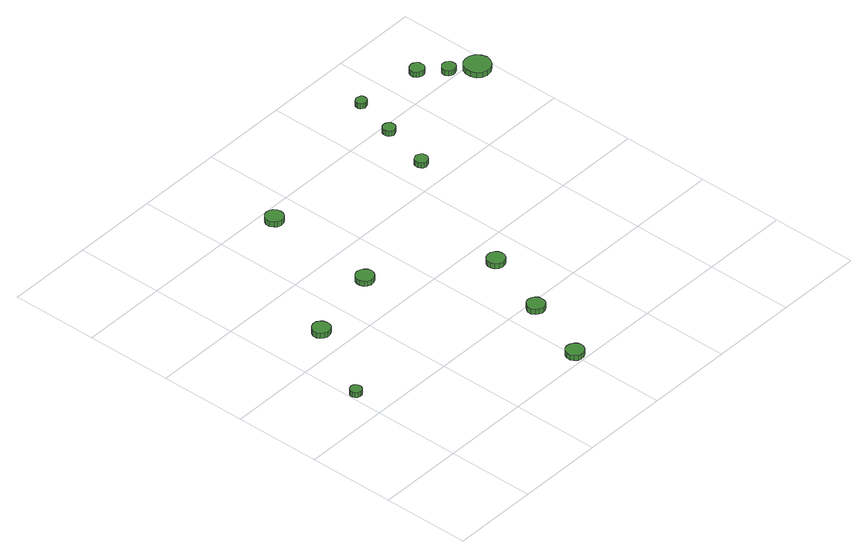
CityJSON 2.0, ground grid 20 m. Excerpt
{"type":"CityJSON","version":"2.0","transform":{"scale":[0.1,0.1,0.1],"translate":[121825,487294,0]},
"CityObjects":{
"tree1":{"type":"SolitaryVegetationObject","attributes":{"function":"something"},"geometry":[{"type":"MultiSurface","lod":"1","boundaries":[[[0,1,2,3,4,5,6,7,8,9,10,11,12,13,14]],[[15,16,17,18,19,20,21,22,23,24,25,26,27,28,29]],[[0,29,28,1]],[[1,28,27,2]],[[2,27,26,3]],[[3,26,25,4]],[[4,25,24,5]],[[5,24,23,6]],[[6,23,22,7]],[[7,22,21,8]],[[8,21,20,9]],[[9,20,19,10]],[[10,19,18,11]],[[11,18,17,12]],[[12,17,16,13]],[[13,16,15,14]],[[14,15,29,0]]]}]},
"tree2":{"type":"SolitaryVegetationObject","attributes":{"function":"something"},"geometry":[{"type":"MultiSurface","lod":"1","boundaries":[[[30,31,32,33,34,35,36,37,38,39,40,41,42,43,44]],[[45,46,47,48,49,50,51,52,53,54,55,56,57,58,59]],[[30,59,58,31]],[[31,58,57,32]],[[32,57,56,33]],[[33,56,55,34]],[[34,55,54,35]],[[35,54,53,36]],[[36,53,52,37]],[[37,52,51,38]],[[38,51,50,39]],[[39,50,49,40]],[[40,49,48,41]],[[41,48,47,42]],[[42,47,46,43]],[[43,46,45,44]],[[44,45,59,30]]]}]},
"tree3":{"type":"SolitaryVegetationObject","attributes":{"function":"something"},"geometry":[{"type":"MultiSurface","lod":"1","boundaries":[[[60,61,62,63,64,65,66,67,68,69,70,71,72,73,74]],[[75,76,77,78,79,80,81,82,83,84,85,86,87,88,89]],[[60,89,88,61]],[[61,88,87,62]],[[62,87,86,63]],[[63,86,85,64]],[[64,85,84,65]],[[65,84,83,66]],[[66,83,82,67]],[[67,82,81,68]],[[68,81,80,69]],[[69,80,79,70]],[[70,79,78,71]],[[71,78,77,72]],[[72,77,76,73]],[[73,76,75,74]],[[74,75,89,60]]]}]},
"tree4":{"type":"SolitaryVegetationObject","attributes":{"function":"something"},"geometry":[{"type":"MultiSurface","lod":"1","boundaries":[[[90,91,92,93,94,95,96,97,98,99,100,101,102,103,104]],[[105,106,107,108,109,110,111,112,113,114,115,116,117,118,119]],[[90,119,118,91]],[[91,118,117,92]],[[92,117,116,93]],[[93,116,115,94]],[[94,115,114,95]],[[95,114,113,96]],[[96,113,112,97]],[[97,112,111,98]],[[98,111,110,99]],[[99,110,109,100]],[[100,109,108,101]],[[101,108,107,102]],[[102,107,106,103]],[[103,106,105,104]],[[104,105,119,90]]]}]},
"tree5":{"type":"SolitaryVegetationObject","attributes":{"function":"something"},"geometry":[{"type":"MultiSurface","lod":"1","boundaries":[[[120,121,122,123,124,125,126,127,128,129,130,131,132,133,134]],[[135,136,137,138,139,140,141,142,143,144,145,146,147,148,149]],[[120,149,148,121]],[[121,148,147,122]],[[122,147,146,123]],[[123,146,145,124]],[[124,145,144,125]],[[125,144,143,126]],[[126,143,142,127]],[[127,142,141,128]],[[128,141,140,129]],[[129,140,139,130]],[[130,139,138,131]],[[131,138,137,132]],[[132,137,136,133]],[[133,136,135,134]],[[134,135,149,120]]]}]},
"tree6":{"type":"SolitaryVegetationObject","attributes":{"function":"something"},"geometry":[{"type":"MultiSurface","lod":"1","boundaries":[[[150,151,152,153,154,155,156,157,158,159,160,161,162,163,164]],[[165,166,167,168,169,170,171,172,173,174,175,176,177,178,179]],[[150,179,178,151]],[[151,178,177,152]],[[152,177,176,153]],[[153,176,175,154]],[[154,175,174,155]],[[155,174,173,156]],[[156,173,172,157]],[[157,172,171,158]],[[158,171,170,159]],[[159,170,169,160]],[[160,169,168,161]],[[161,168,167,162]],[[162,167,166,163]],[[163,166,165,164]],[[164,165,179,150]]]}]},
"tree7":{"type":"SolitaryVegetationObject","attributes":{"function":"something"},"geometry":[{"type":"MultiSurface","lod":"1","boundaries":[[[180,181,182,183,184,185,186,187,188,189,190,191,192,193,194]],[[195,196,197,198,199,200,201,202,203,204,205,206,207,208,209]],[[180,209,208,181]],[[181,208,207,182]],[[182,207,206,183]],[[183,206,205,184]],[[184,205,204,185]],[[185,204,203,186]],[[186,203,202,187]],[[187,202,201,188]],[[188,201,200,189]],[[189,200,199,190]],[[190,199,198,191]],[[191,198,197,192]],[[192,197,196,193]],[[193,196,195,194]],[[194,195,209,180]]]}]},
"tree8":{"type":"SolitaryVegetationObject","attributes":{"function":"something"},"geometry":[{"type":"MultiSurface","lod":"1","boundaries":[[[210,211,212,213,214,215,216,217,218,219,220,221,222,223,224]],[[225,226,227,228,229,230,231,232,233,234,235,236,237,238,239]],[[210,239,238,211]],[[211,238,237,212]],[[212,237,236,213]],[[213,236,235,214]],[[214,235,234,215]],[[215,234,233,216]],[[216,233,232,217]],[[217,232,231,218]],[[218,231,230,219]],[[219,230,229,220]],[[220,229,228,221]],[[221,228,227,222]],[[222,227,226,223]],[[223,226,225,224]],[[224,225,239,210]]]}]},
"tree9":{"type":"SolitaryVegetationObject","attributes":{"function":"something"},"geometry":[{"type":"MultiSurface","lod":"1","boundaries":[[[240,241,242,243,244,245,246,247,248,249,250,251,252,253,254]],[[255,256,257,258,259,260,261,262,263,264,265,266,267,268,269]],[[240,269,268,241]],[[241,268,267,242]],[[242,267,266,243]],[[243,266,265,244]],[[244,265,264,245]],[[245,264,263,246]],[[246,263,262,247]],[[247,262,261,248]],[[248,261,260,249]],[[249,260,259,250]],[[250,259,258,251]],[[251,258,257,252]],[[252,257,256,253]],[[253,256,255,254]],[[254,255,269,240]]]}]},
"tree10":{"type":"SolitaryVegetationObject","attributes":{"function":"something"},"geometry":[{"type":"MultiSurface","lod":"1","boundaries":[[[270,271,272,273,274,275,276,277,278,279,280,281,282,283,284]],[[285,286,287,288,289,290,291,292,293,294,295,296,297,298,299]],[[270,299,298,271]],[[271,298,297,272]],[[272,297,296,273]],[[273,296,295,274]],[[274,295,294,275]],[[275,294,293,276]],[[276,293,292,277]],[[277,292,291,278]],[[278,291,290,279]],[[279,290,289,280]],[[280,289,288,281]],[[281,288,287,282]],[[282,287,286,283]],[[283,286,285,284]],[[284,285,299,270]]]}]},
"tree11":{"type":"SolitaryVegetationObject","attributes":{"function":"something"},"geometry":[{"type":"MultiSurface","lod":"1","boundaries":[[[300,301,302,303,304,305,306,307,308,309,310,311,312,313,314]],[[315,316,317,318,319,320,321,322,323,324,325,326,327,328,329]],[[300,329,328,301]],[[301,328,327,302]],[[302,327,326,303]],[[303,326,325,304]],[[304,325,324,305]],[[305,324,323,306]],[[306,323,322,307]],[[307,322,321,308]],[[308,321,320,309]],[[309,320,319,310]],[[310,319,318,311]],[[311,318,317,312]],[[312,317,316,313]],[[313,316,315,314]],[[314,315,329,300]]]}]},
"tree12":{"type":"SolitaryVegetationObject","attributes":{"function":"something"},"geometry":[{"type":"MultiSurface","lod":"1","boundaries":[[[330,331,332,333,334,335,336,337,338,339,340,341,342,343,344]],[[345,346,347,348,349,350,351,352,353,354,355,356,357,358,359]],[[330,359,358,331]],[[331,358,357,332]],[[332,357,356,333]],[[333,356,355,334]],[[334,355,354,335]],[[335,354,353,336]],[[336,353,352,337]],[[337,352,351,338]],[[338,351,350,339]],[[339,350,349,340]],[[340,349,348,341]],[[341,348,347,342]],[[342,347,346,343]],[[343,346,345,344]],[[344,345,359,330]]]}]},
"tree13":{"type":"SolitaryVegetationObject","attributes":{"function":"something"},"geometry":[{"type":"MultiSurface","lod":"1","boundaries":[[[360,361,362,363,364,365,366,367,368,369,370,371,372,373,374]],[[375,376,377,378,379,380,381,382,383,384,385,386,387,388,389]],[[360,389,388,361]],[[361,388,387,362]],[[362,387,386,363]],[[363,386,385,364]],[[364,385,384,365]],[[365,384,383,366]],[[366,383,382,367]],[[367,382,381,368]],[[368,381,380,369]],[[369,380,379,370]],[[370,379,378,371]],[[371,378,377,372]],[[372,377,376,373]],[[373,376,375,374]],[[374,375,389,360]]]}]}
},
"vertices":[
[28,276,19],[27,281,19],[24,286,19],[19,289,19],[14,289,19],[8,287,19],[4,284,19],[2,279,19],[2,273,19],[4,268,19],[8,264,19],[14,262,19],[19,263,19],[24,266,19],[27,270,19],[27,270,6],[24,266,6],[19,263,6],[14,262,6],[8,264,6],[4,268,6],[2,273,6],[2,279,6],[4,284,6],[8,287,6],[14,289,6],[19,289,6],[24,286,6],[27,281,6],[28,276,6],
[137,458,21],[135,466,21],[130,473,21],[123,477,21],[114,478,21],[106,475,21],[100,470,21],[96,462,21],[96,453,21],[100,446,21],[106,440,21],[114,437,21],[123,438,21],[130,442,21],[135,449,21],[135,449,8],[130,442,8],[123,438,8],[114,437,8],[106,440,8],[100,446,8],[96,453,8],[96,462,8],[100,470,8],[106,475,8],[114,478,8],[123,477,8],[130,473,8],[135,466,8],[137,458,8],
[423,23,20],[421,31,20],[416,38,20],[408,42,20],[400,43,20],[392,41,20],[386,35,20],[382,27,20],[382,19,20],[386,11,20],[392,5,20],[400,3,20],[408,3,20],[416,8,20],[421,15,20],[421,15,7],[416,8,7],[408,3,7],[400,3,7],[392,5,7],[386,11,7],[382,19,7],[382,27,7],[386,35,7],[392,41,7],[400,43,7],[408,42,7],[416,38,7],[421,31,7],[423,23,7],
[323,502,20],[321,510,20],[316,517,20],[309,521,20],[300,522,20],[292,520,20],[286,514,20],[283,506,20],[283,498,20],[286,490,20],[292,484,20],[300,482,20],[309,483,20],[316,487,20],[321,494,20],[321,494,7],[316,487,7],[309,483,7],[300,482,7],[292,484,7],[286,490,7],[283,498,7],[283,506,7],[286,514,7],[292,520,7],[300,522,7],[309,521,7],[316,517,7],[321,510,7],[323,502,7],
[481,179,21],[480,188,21],[475,195,21],[467,199,21],[459,200,21],[451,197,21],[445,191,21],[441,184,21],[441,175,21],[445,167,21],[451,162,21],[459,159,21],[467,160,21],[475,164,21],[480,171,21],[480,171,8],[475,164,8],[467,160,8],[459,159,8],[451,162,8],[445,167,8],[441,175,8],[441,184,8],[445,191,8],[451,197,8],[459,200,8],[467,199,8],[475,195,8],[480,188,8],[481,179,8],
[346,766,21],[344,774,21],[339,781,21],[332,785,21],[323,786,21],[315,784,21],[309,778,21],[305,770,21],[305,761,21],[309,753,21],[315,748,21],[323,745,21],[332,746,21],[339,750,21],[344,757,21],[344,757,8],[339,750,8],[332,746,8],[323,745,8],[315,748,8],[309,753,8],[305,761,8],[305,770,8],[309,778,8],[315,784,8],[323,786,8],[332,785,8],[339,781,8],[344,774,8],[346,766,8],
[540,338,20],[539,346,20],[534,353,20],[526,358,20],[518,358,20],[510,356,20],[503,350,20],[500,342,20],[500,334,20],[503,326,20],[510,320,20],[518,318,20],[526,319,20],[534,323,20],[539,330,20],[539,330,7],[534,323,7],[526,319,7],[518,318,7],[510,320,7],[503,326,7],[500,334,7],[500,342,7],[503,350,7],[510,356,7],[518,358,7],[526,358,7],[534,353,7],[539,346,7],[540,338,7],
[677,663,20],[676,669,20],[672,674,20],[667,677,20],[661,678,20],[655,676,20],[650,672,20],[648,666,20],[648,660,20],[650,654,20],[655,650,20],[661,648,20],[667,649,20],[672,652,20],[676,657,20],[676,657,7],[672,652,7],[667,649,7],[661,648,7],[655,650,7],[650,654,7],[648,660,7],[648,666,7],[650,672,7],[655,676,7],[661,678,7],[667,677,7],[672,674,7],[676,669,7],[677,663,7],
[710,780,20],[709,786,20],[706,790,20],[700,793,20],[694,794,20],[689,792,20],[684,788,20],[682,783,20],[682,777,20],[684,771,20],[689,767,20],[694,765,20],[700,766,20],[706,769,20],[709,774,20],[709,774,7],[706,769,7],[700,766,7],[694,765,7],[689,767,7],[684,771,7],[682,777,7],[682,783,7],[684,788,7],[689,792,7],[694,794,7],[700,793,7],[706,790,7],[709,786,7],[710,780,7],
[735,877,22],[734,883,22],[731,887,22],[726,889,22],[721,890,22],[716,888,22],[712,885,22],[710,880,22],[710,875,22],[712,870,22],[716,867,22],[721,865,22],[726,866,22],[731,868,22],[734,872,22],[734,872,9],[731,868,9],[726,866,9],[721,865,9],[716,867,9],[712,870,9],[710,875,9],[710,880,9],[712,885,9],[716,888,9],[721,890,9],[726,889,9],[731,887,9],[734,883,9],[735,877,9],
[893,862,21],[892,869,21],[888,874,21],[882,878,21],[875,878,21],[869,876,21],[864,872,21],[861,865,21],[861,859,21],[864,852,21],[869,848,21],[875,846,21],[882,846,21],[888,850,21],[892,855,21],[892,855,8],[888,850,8],[882,846,8],[875,846,8],[869,848,8],[864,852,8],[861,859,8],[861,865,8],[864,872,8],[869,876,8],[875,878,8],[882,878,8],[888,874,8],[892,869,8],[893,862,8],
[942,819,17],[941,826,17],[937,831,17],[931,834,17],[925,835,17],[919,833,17],[914,828,17],[911,823,17],[911,816,17],[914,810,17],[919,806,17],[925,804,17],[931,805,17],[937,808,17],[941,813,17],[941,813,4],[937,808,4],[931,805,4],[925,804,4],[919,806,4],[914,810,4],[911,816,4],[911,823,4],[914,828,4],[919,833,4],[925,835,4],[931,834,4],[937,831,4],[941,826,4],[942,819,4],
[999,779,19],[996,791,19],[989,801,19],[978,807,19],[966,809,19],[954,805,19],[945,797,19],[940,785,19],[940,773,19],[945,761,19],[954,753,19],[966,749,19],[978,751,19],[989,757,19],[996,767,19],[996,767,6],[989,757,6],[978,751,6],[966,749,6],[954,753,6],[945,761,6],[940,773,6],[940,785,6],[945,797,6],[954,805,6],[966,809,6],[978,807,6],[989,801,6],[996,791,6],[999,779,6]
]}
